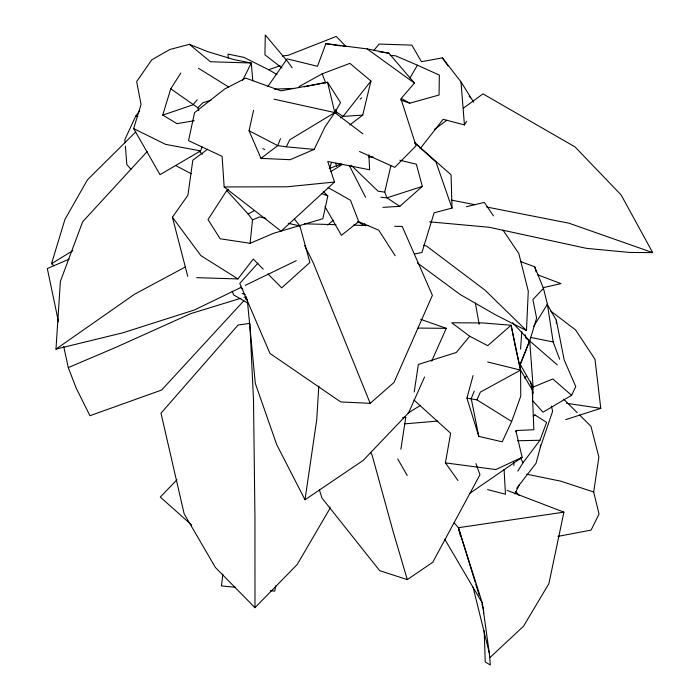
<?xml version="1.0" encoding="UTF-8"?>
<svg xmlns="http://www.w3.org/2000/svg" width="700" height="700" viewBox="0 0 700 700"><rect width="100%" height="100%" fill="white"/><g stroke="black" fill="none" stroke-linecap="round" stroke-linejoin="round"><path stroke-width="1.05" d="M516.722 488.276L536.034 463.286L540.383 447.239L540.4 445.078M417.358 262.92L460.198 294.507L495.635 314.886L526.47 330.584L528.281 291.121L518.822 253.549L503.081 230.213M318.832 385.945L316.733 419.668L305.007 499.774L363.274 460.338L408.608 412.808L424.559 377.029M241.404 287.227L194.407 309.986L122.946 332.771L55.982 349.125L60.366 281.4L82.652 221.769L147.184 151.55M520.555 349.151L521.806 331.73M226.739 190.549L208.005 219.581L220.202 238.779L250.101 243.311L252.499 219.923L248.15 214.016L226.739 190.549L228.463 189.245M222.845 574.044L221.48 585.926L235.611 587.3M414.225 391.904L418.346 364.464L456.312 352.459L469.691 336.245L487.699 345.669L511.131 325.246L520.555 370.116L520.774 396.148L511.665 421.47L502.198 441.822L478.8 436.371L466.926 398.125L473.069 375.585M557.918 536.384L591.089 530.101L599.043 514.054L593.679 492.004L598.885 457.091L590.94 426.291L579.539 414.96M400.873 449.234L405.764 417.366L403.594 417.349M457.949 480.48L445.401 462.875L450.66 433.283L413.919 400.015M275.826 585.769L274.75 591.115L270.401 590.686M507.089 490.385L563.911 512.146L548.896 583.66L523.512 626.238L490.009 657.492M323.295 191.555L327.819 195.965L322.866 218.706L273.595 233.301L250.101 243.311M368.874 154.796L369.626 169.785L327.74 161.472L334.512 182.044L281.129 231.14L224.157 186.952L222.11 156.345L188.545 140.648L194.521 112.718L224.534 89.093L245.709 78.103L280.884 90.843L327.547 82.233L340.533 102.646L334.775 112.578L324.975 126.98L314.186 149.38L290.124 159.705L260.977 158.366L249.069 130.76L253.575 110.25M329.998 507.045L329.516 509.154L297.22 564.471L254.975 607.688L215.425 567.508L184.144 513.8L160.991 413.192L238.061 325.036L249.856 323.365L253.505 400.024L254.949 517.23L254.975 607.688M399.822 160.23L416.377 164.229L422.328 186.401L399.805 206.334L386.951 197.838L384.72 192.115L390.863 165.839M349.773 124.968L362.723 115.115L370.956 81.025L349.895 63.367L322.201 73.832L299.924 86.109L298.419 87.631M54.04 265.746L51.502 263.699L64.951 219.406L87.456 179.821L135.748 131.906M194.206 120.715L177.013 123.646L162.741 115.115L170.748 88.786L180.819 73.106M202.116 146.895L200.559 150.903L160.029 174.676L133.656 128.59L141.059 104.405L136.649 81.62L151.742 59.841L169.811 49.499L189.367 44.336L207.419 51.546L234.412 59.728L251.318 63.009L252.761 80.789M540.383 447.239L552.615 411.303L551.39 406.044M329.446 168.534L331.546 162.505M359.502 151.498L394.765 167.361L416.054 145.81L400.925 98.805L414.435 83.081L388.885 53.191L367.15 48.913L325.876 43.671L317.494 66.29L287.123 58.861L267.759 86.59M517.86 471.082L523.075 462.683L539.954 440.265L546.604 422.424L534.923 414.908L533.312 416.045M519.75 366.126L529.2 341.705M280.49 138.679L277.743 145.617L260.977 158.366M474.224 391.178L471.231 398.58L478.8 436.371M466.926 398.125L476.954 399.875L480.34 392.131L520.555 370.116L515.497 347.533M431.655 361.121L446.276 328.326L420.586 319.287M139.764 110.801L135.844 115.885L124.862 139.571L125.125 142.817M520.494 261.564L534.704 266.77L543.471 288.365L532.884 299.539L536.611 318.124L529.716 340.909L533.102 387.039L532.446 400.4L542.99 412.213L571.594 395.308L575.741 386.549L564.183 359.914L556.325 320.215L547.146 304.308M514.867 493.876L519.383 484.627M242.576 80.421L251.318 63.009L210.411 61.74L189.367 44.336M249.069 130.76L277.743 145.617L286.256 146.816L289.852 139.729L334.775 112.578L362.906 133.805M409.946 77.971L417.445 65.188L439.355 75.093L439.058 95.016L409.78 103.197L400.689 100.004M420.053 148.803L443.144 119.315L464.433 124.906L466.646 121.293M533.601 326.55L547.391 304.255L543.471 288.365M187.758 276.342L172.401 217.21L187.915 195.239L192.832 160.169L207.585 149.231M339.098 165.2L340.358 163.433M196.709 277.664L237.921 278.933L253.277 259.07L263.261 269.194M370.956 81.025L343.088 116.419L340.428 117.845M373.625 50.671L379.12 44.065L411.854 45.124L421.426 61.705L442.4 57.873L460.985 81.9L473.707 102.235M197.173 99.829L193.008 104.816L162.741 115.115M257.959 263.156L239.776 283.377L269.981 353.447L340.681 401.922L370.186 403.34L393.995 382.463L432.399 295.304L402.229 226.476L394.625 226.266M243.766 300.834L161.665 390.023L89.933 415.721L76.116 387.931L68.285 367.588L63.674 346.386M245.245 299.233L246.724 297.623M176.96 479.754L160.3 497.079L191.765 525.079M524.37 378.131L526.566 375.882M198.826 110.688L197.855 107.765L202.764 102.812L210.998 100.196M327.679 225.12L333.401 220.115M515.655 431.76L517.256 430.36M533.321 416.316L534.923 414.908M395.185 255.727L378.77 230.23L358.724 221.638L341.408 235.305L324.949 206.623M434.621 129.211L446.933 120.207M463.636 108.001L482.974 93.861L575.024 146.912L621.18 195.011L652.68 252.621L629.423 252.438L586.574 248.36L489.186 227.264L429.634 221.839M360.054 99.12L361.769 97.877M55.982 349.125L134.61 294.201L185.482 266.901M469.761 493.351L522.13 457.31L515.839 430.57L533.855 429.713L532.227 389.821L520.555 370.116L487.673 361.97M319.358 489.808L322 498.094L379.689 570.666L407.304 579.609L432.749 562.275L479.972 474.705L475.904 463.61M408.074 413.061L420.079 405.624M330.706 171.657L342.668 164.316M51.502 263.699L72.835 250.661M248.15 214.016L254.406 210.656M245.315 285.329L296.231 260.671M335.134 113.242L336.901 112.394L343.088 116.419L362.723 115.115M522.13 457.31L495.836 469.551L445.401 462.875M69.178 259.131L47.32 268.564L58.494 321.895M252.499 219.923L259.604 216.912L265.965 218.339M68.285 367.588L115.421 347.559L190.864 313.591L240.905 298.252M329.123 168.674L341.215 163.879M228.305 58.074L227.99 54.101L243.801 57.321L268.678 69.746L279.974 65.748M422.328 186.401L386.951 197.838L380.905 197.278M565.609 419.659L600.784 408.354L594.991 359.266L575.531 329.875L550.865 311.141M244.037 297.29L246.12 296.651M452.016 208.075L435.969 162.059L414.496 142.511L451.062 174.799L452.016 208.075L434.096 212.826L421.942 252.516L414.479 253.986M466.384 206.727L484.312 202.396L493.395 215.862M543.174 287.656L560.919 283.623L537.39 274.715M368.874 157.141L373.091 156.905M304.299 86.809L327.547 82.233L334.775 112.578L274.059 99.181M282.363 56.07L288.689 55.134L336.262 36.426L345.852 46.375M454.134 522.778L458.404 527.712L563.911 512.146M402.535 417.777L405.764 417.366M334.512 182.044L286.816 186.795L224.157 186.952M404.294 423.902L437.911 421.059M382.935 207.375L399.805 206.334M274.321 89.119L293.676 88.384M517.396 440.755L539.954 440.265M418.049 328.072L446.276 328.326M304.474 223.816L335.974 224.674M353.351 225.146L368.559 225.557M390.189 55.405L395.553 55.808L417.445 65.188M286.256 146.816L314.186 149.38M384.72 192.115L378.07 191.205L351.12 165.2M566.519 403.279L600.784 408.354M325.876 43.671L340.821 45.929M342.965 46.252L345.1 46.576M379.269 51.739L388.885 53.191M200.559 150.903L165.55 144.349L133.656 128.59M451.369 200.077L474.889 204.697M486.649 207.008L568.951 223.186L652.68 252.621M530.381 337.382L553.166 341.95L559.65 359.223M526.715 474.198L560.91 481.198L593.679 492.004M288.225 223.317L299.88 225.934L309.89 262.465L281.689 287.875L267.864 273.866M487.594 489.597L505.47 494.218L504.079 469.438M423.5 245.236L426.641 246.111L484.986 290.132L526.47 330.584M262.762 148.732L264.784 149.398M321.72 193.559L327.819 195.965M135.844 115.885L137.821 116.707M242.191 293.422L245.201 294.717M175.796 165.576L191.17 173.749M401.293 98.464L409.78 103.197M328.108 187.574L350.499 200.252L358.724 221.638M247.861 303.074L233.686 294.971L232.172 291.104M268.678 69.746L277.034 74.55M197.855 107.765L170.748 88.786M198.555 68.329L228.568 86.957M476.954 399.875L511.665 421.47M357.543 221.445L364.009 225.505M237.921 278.933L200.891 255.623L172.401 217.21M367.15 48.913L414.435 83.081M469.691 336.245L451.745 322.787L482.405 322.928L511.131 325.246L515.27 346.509M240.293 287.192L242.882 289.179M281.96 67.979L264.933 54.819L265.291 35L287.709 61.644L292.206 67.839M557.331 364.936L529.716 340.909L512.566 322.735M571.594 395.308L552.886 378.971L533.102 387.039L520.117 364.245L529.716 340.909L526.032 338.345L525.053 334.688M199.22 151.218L202.326 154.289M563.57 399.105L577.255 412.694M515.646 491.54L519.33 495.565M131.031 169.374L126.831 164.5L125.379 146.072M294.455 219.117L299.88 225.934M442.4 57.873L448 65.888M469.175 96.136L470.418 97.921M407.207 475.475L397.705 458.972M444.762 539.262L482.317 603.05L489.256 652.75L490.35 665L485.222 661.955L484.207 630.753M520.433 457.94L523.075 462.683M305.007 499.774L276.754 444.736L255.316 383.416L247.231 299.084M349.248 165.366L365.566 197.33M304.658 245.621L313.303 262.911L370.186 403.34M370.79 452.55L372.181 455.411L393.155 531.65L407.304 579.609M364.7 223.851L365.523 225.873M322.201 73.832L325.684 82.968M335.738 109.349L336.901 112.394M528.509 340.34L529.121 342.125M335.676 163.231L336.7 166.311M460.495 536.191L458.404 527.712L482.317 603.05M458.404 527.712L475.142 582.059M475.781 584.15L479.325 595.648M481.898 604.012L483.508 609.236L483.648 613.541M534.704 266.77L536.104 271.95M473.043 587.055L489.256 652.75M530.574 381.885L533.076 393.234M475.396 303.047L479.168 324.319M547.391 304.255L553.166 341.95M460.985 81.9L464.433 124.906M513.791 462.175L513.957 465.439M556.325 320.215L556.36 323.461"/></g></svg>
